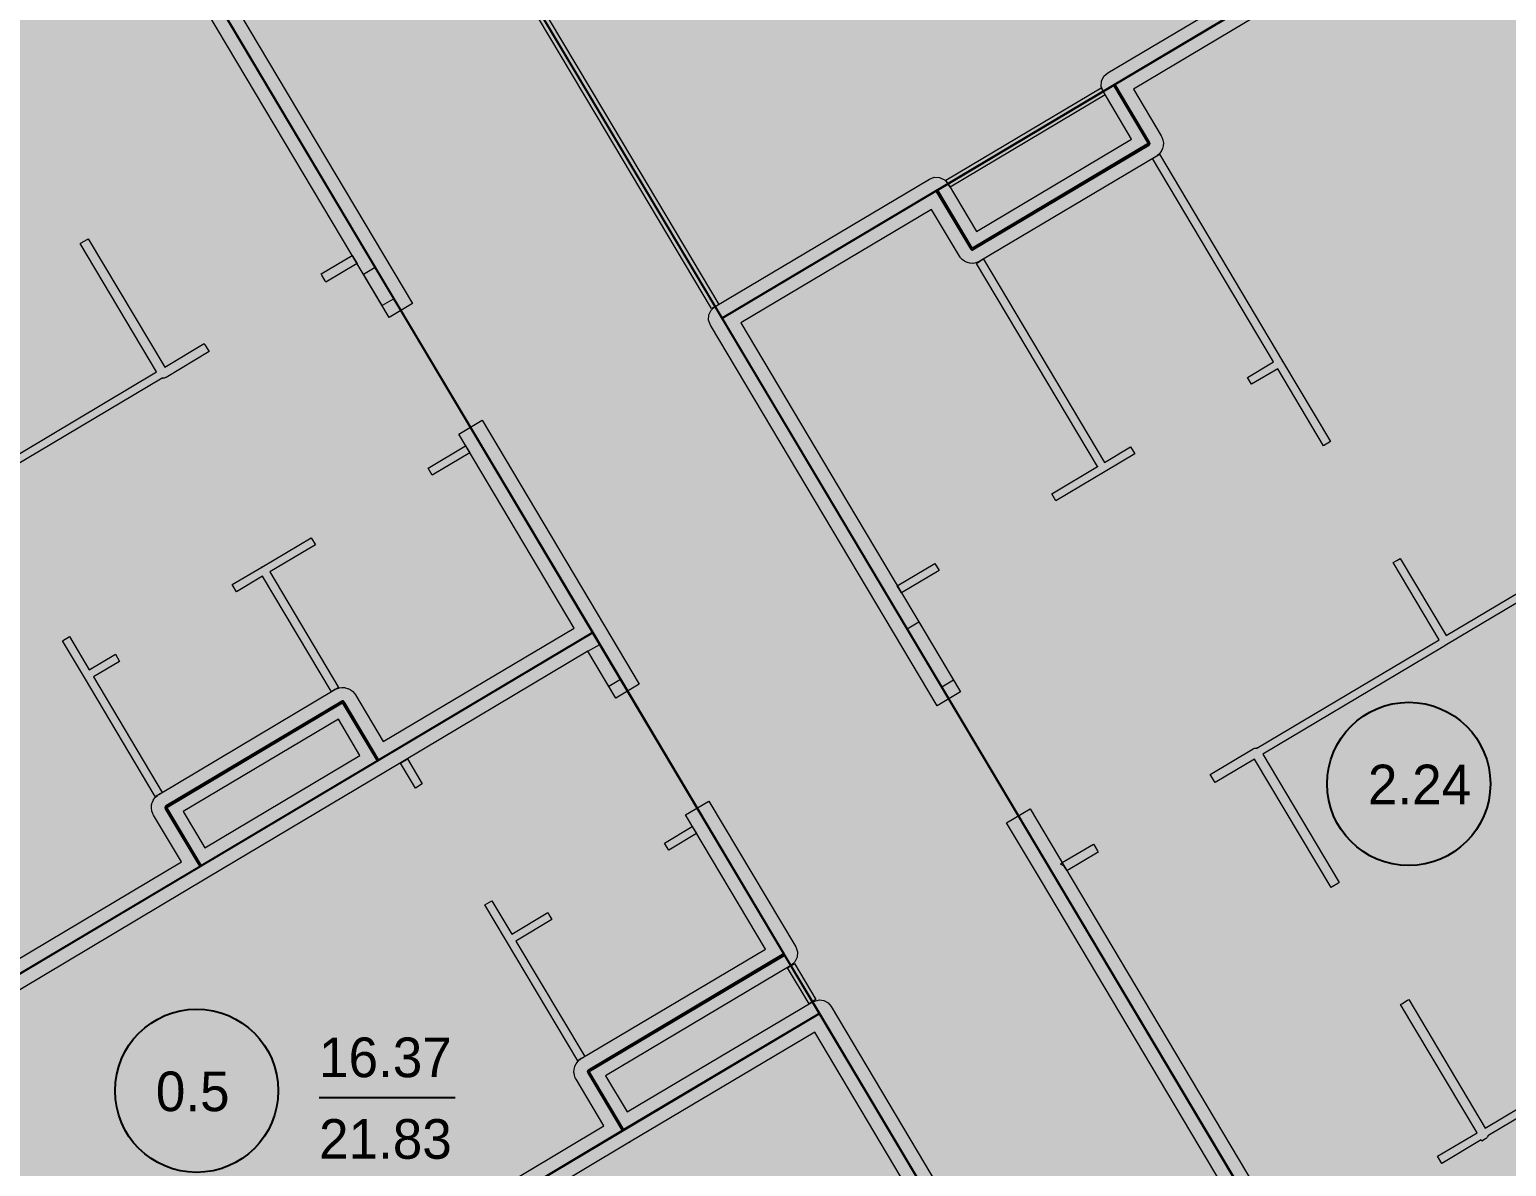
# Model space of a CAD drawing. Header units: millimetres. Extents: x 0 to 312583, y -208103 to 25097.
# Drawn here: x 195976 to 206834, y -85212 to -76854 of the extents above; entities that cross this region are included whole.
import ezdxf

# ---------------------------------------------------------------- set-up
doc = ezdxf.new("R2010")
doc.units = ezdxf.units.MM
doc.linetypes.add('Solid', pattern=[0])
for name, color, linetype, lineweight in [('Inner Walls', 5, 'Solid', 0), ('Room Objects', 47, 'Solid', 15), ('Room Walls', 47, 'Solid', 35), ('Service Area', 252, 'Solid', 25), ('Studio Apartment', 151, 'Solid', 25), ('Three-Bedroom Apartment', 250, 'Solid', 25), ('Two-Bedroom Apartment', 1, 'Solid', 35)]:
    doc.layers.add(name, color=color, linetype=linetype, lineweight=lineweight)
doc.styles.add('Dialog.plain', font='Dialog.plain')

msp = doc.modelspace()

# ---------------------------------------------------------------- hatches: boundary and pattern name
at = {"layer": 'Room Objects', "linetype": 'Solid', "lineweight": 0}
for points in [[(198431, -78652), (198517, -78601), (198655, -78833), (198655, -78833), (198569, -78884)], [(202428, -81260), (202514, -81209), (202769, -81638), (202769, -81638), (202684, -81690)], [(200082, -81425), (200082, -81425), (200168, -81374), (200322, -81632), (200322, -81632), (200236, -81683)]]:
    msp.add_hatch(color=5, dxfattribs=at).paths.add_polyline_path(points, flags=0)
at = {"layer": 'Service Area', "linetype": 'Solid', "lineweight": 25}
for points in [[(208501, -91461), (206783, -92484), (188452, -61695), (190170, -60672)], [(198502, -74667), (199577, -76471), (200006, -76216), (200951, -75653), (202326, -74834), (203701, -74016), (202627, -72211), (201840, -72680), (204259, -71239), (204259, -71239), (205926, -74038), (206825, -75549), (201068, -78976), (200169, -77466)], [(204202, -77692), (202907, -78463), (202651, -78034), (203947, -77263)], [(198534, -82231), (197239, -83002), (196983, -82573), (198278, -81801)], [(201528, -83658), (201784, -84087), (200344, -84944), (200089, -84515)]]:
    msp.add_hatch(color=254, dxfattribs=at).paths.add_polyline_path(points, flags=0)
at = {"layer": 'Studio Apartment', "linetype": 'Solid', "lineweight": 25}
msp.add_hatch(color=252, dxfattribs=at).paths.add_polyline_path([(200336, -84949), (196027, -87515), (196027, -87515), (196027, -87515), (194360, -84716), (200117, -81288), (200117, -81288), (200117, -81288), (201523, -83649), (200083, -84506), (200082, -84507), (200081, -84509), (200080, -84510), (200079, -84512), (200079, -84514), (200079, -84516), (200079, -84518), (200080, -84520)], flags=0)
at = {"layer": 'Two-Bedroom Apartment', "linetype": 'Solid', "lineweight": 25}
for points in [[(191027, -79118), (189360, -76319), (195117, -72891), (195117, -72891), (196784, -75690), (198450, -78489), (200117, -81288), (198542, -82226), (198542, -82226), (198287, -81796), (198286, -81795), (198284, -81793), (198282, -81792), (198281, -81792), (198279, -81791), (198277, -81791), (198275, -81792), (198273, -81793), (196978, -82564), (196976, -82565), (196975, -82567), (196974, -82568), (196973, -82570), (196973, -82572), (196973, -82574), (196973, -82576), (196974, -82578), (197230, -83007), (194360, -84716), (194360, -84716), (192694, -81917)], [(203502, -83064), (201835, -80265), (201068, -78976), (202643, -78039), (202643, -78039), (202898, -78468), (202900, -78470), (202901, -78471), (202903, -78472), (202905, -78473), (202907, -78473), (202909, -78473), (202910, -78473), (202912, -78472), (204207, -77701), (204209, -77700), (204210, -77698), (204211, -77696), (204212, -77695), (204212, -77693), (204212, -77691), (204212, -77689), (204211, -77687), (203955, -77257), (206825, -75549), (207592, -76838), (209259, -79637), (210926, -82436), (212592, -85235), (206835, -88663), (206835, -88663), (205169, -85863)]]:
    msp.add_hatch(color=151, dxfattribs=at).paths.add_polyline_path(points, flags=0)
h = msp.add_hatch(color=151, dxfattribs=at)
h.paths.add_polyline_path([(197693, -90314), (196027, -87515), (201784, -84087), (201784, -84087), (203189, -86448), (203189, -86448), (201750, -87305), (201748, -87306), (201747, -87308), (201746, -87310), (201745, -87311), (201745, -87313), (201745, -87315), (201746, -87317), (201747, -87319), (202002, -87749), (202003, -87750), (202005, -87752), (202007, -87753), (202008, -87753), (202010, -87753), (202012, -87753), (202014, -87753), (202016, -87752), (203455, -86895), (203455, -86895), (205117, -89686), (206783, -92484), (206783, -92485), (201026, -95912), (201026, -95912), (199360, -93113)], flags=0)
h.paths.add_polyline_path([(202131, -88254), (201876, -87824), (201874, -87822), (201873, -87821), (201871, -87820), (201869, -87819), (201868, -87819), (201866, -87819), (201864, -87820), (201862, -87821), (200567, -88592), (200565, -88593), (200564, -88594), (200563, -88596), (200562, -88598), (200562, -88600), (200562, -88602), (200562, -88604), (200563, -88606), (200819, -89035), (200820, -89037), (200822, -89038), (200823, -89039), (200825, -89040), (200827, -89040), (200829, -89040), (200831, -89039), (200833, -89039), (202128, -88267), (202129, -88266), (202131, -88265), (202132, -88263), (202132, -88261), (202133, -88259), (202133, -88257), (202132, -88255)], flags=0)

# ---------------------------------------------------------------- linework, layer by layer
at = {"layer": 'Inner Walls', "color": 47, "linetype": 'Solid', "lineweight": 15}
for p, q in [((198620, -78970), (195083, -73028)), ((196870, -75639), (198792, -78868)), ((203904, -77172), (206559, -75591)), ((206661, -75763), (204092, -77292)), ((203858, -77233), (203875, -77198)), ((203875, -77198), (203904, -77172)), ((203856, -77272), (203858, -77233)), ((203869, -77308), (203856, -77272)), ((204078, -77661), (203869, -77308)), ((204092, -77292), (204297, -77636)), ((202938, -78340), (204078, -77661)), ((204297, -77636), (204301, -77645)), ((204305, -77730), (204297, -77748)), ((204301, -77645), (204302, -77646)), ((204302, -77646), (204309, -77665)), ((204306, -77729), (204305, -77730)), ((204311, -77710), (204306, -77729)), ((204309, -77665), (204309, -77667)), ((204309, -77667), (204312, -77686)), ((204312, -77688), (204311, -77708)), ((204311, -77708), (204311, -77710)), ((204312, -77686), (204312, -77688)), ((204259, -77787), (202963, -78558)), ((204267, -77781), (204259, -77787)), ((204268, -77780), (204267, -77781)), ((204283, -77767), (204268, -77780)), ((204284, -77766), (204283, -77767)), ((204296, -77750), (204284, -77766)), ((204297, -77748), (204296, -77750)), ((201017, -78890), (202592, -77953)), ((202592, -77953), (202628, -77940)), ((202628, -77940), (202667, -77942)), ((202667, -77942), (202702, -77959)), ((202702, -77959), (202729, -77988)), ((202729, -77988), (202938, -78340)), ((202608, -78176), (201205, -79011)), ((202813, -78520), (202608, -78176)), ((202818, -78528), (202813, -78520)), ((202819, -78529), (202818, -78528)), ((202832, -78544), (202819, -78529)), ((202834, -78545), (202832, -78544)), ((202849, -78557), (202834, -78545)), ((202851, -78558), (202849, -78557)), ((202869, -78566), (202851, -78558)), ((202871, -78567), (202869, -78566)), ((202890, -78572), (202871, -78567)), ((202892, -78572), (202890, -78572)), ((202911, -78573), (202892, -78572)), ((202913, -78573), (202911, -78573)), ((202933, -78570), (202913, -78573)), ((202934, -78570), (202933, -78570)), ((202953, -78563), (202934, -78570)), ((202955, -78562), (202953, -78563)), ((202963, -78558), (202955, -78562)), ((198792, -78868), (198620, -78970)), ((200971, -78952), (200988, -78917)), ((200988, -78917), (201017, -78890)), ((200969, -78991), (200971, -78952)), ((200982, -79027), (200969, -78991)), ((202649, -81827), (200982, -79027)), ((201205, -79011), (201921, -80214)), ((199132, -79829), (199304, -79727)), ((199304, -79727), (200203, -81237)), ((199980, -81254), (199132, -79829)), ((201921, -80214), (202821, -81724)), ((198577, -82089), (199980, -81254)), ((200203, -81237), (200459, -81667)), ((200082, -81425), (198594, -82312)), ((200287, -81769), (200082, -81425)), ((196927, -82478), (198222, -81707)), ((198222, -81707), (198230, -81702)), ((198230, -81702), (198232, -81701)), ((198232, -81701), (198251, -81695)), ((198251, -81695), (198253, -81694)), ((198253, -81694), (198272, -81692)), ((198272, -81692), (198274, -81691)), ((198274, -81691), (198294, -81692)), ((198294, -81692), (198296, -81693)), ((198296, -81693), (198315, -81698)), ((198315, -81698), (198316, -81698)), ((198316, -81698), (198334, -81707)), ((198334, -81707), (198336, -81708)), ((198336, -81708), (198351, -81719)), ((198351, -81719), (198353, -81721)), ((198353, -81721), (198366, -81735)), ((198366, -81735), (198367, -81737)), ((198367, -81737), (198373, -81745)), ((198373, -81745), (198577, -82089)), ((200459, -81667), (200287, -81769)), ((202821, -81724), (202649, -81827)), ((198247, -81925), (197107, -82603)), ((198405, -82191), (198247, -81925)), ((197265, -82870), (198405, -82191)), ((198594, -82312), (197281, -83093)), ((196880, -82534), (196888, -82517)), ((196888, -82517), (196889, -82515)), ((196889, -82515), (196901, -82499)), ((196901, -82499), (196902, -82498)), ((196902, -82498), (196917, -82485)), ((196917, -82485), (196918, -82483)), ((196918, -82483), (196927, -82478)), ((196873, -82577), (196874, -82557)), ((196873, -82579), (196873, -82577)), ((196876, -82598), (196873, -82579)), ((196874, -82555), (196879, -82536)), ((196874, -82557), (196874, -82555)), ((196876, -82600), (196876, -82598)), ((196883, -82618), (196876, -82600)), ((196879, -82536), (196880, -82534)), ((196884, -82620), (196883, -82618)), ((196888, -82629), (196884, -82620)), ((197093, -82972), (196888, -82629)), ((197107, -82603), (197265, -82870)), ((200798, -82628), (200970, -82526)), ((201386, -83615), (200798, -82628)), ((200970, -82526), (201609, -83598)), ((203160, -82686), (203332, -82584)), ((203332, -82584), (203588, -83013)), ((203416, -83115), (203160, -82686)), ((194524, -84502), (197093, -82972)), ((203588, -83013), (205255, -85812)), ((197281, -83093), (194626, -84674)), ((206749, -88714), (203416, -83115)), ((201609, -83598), (201622, -83635)), ((200032, -84420), (201386, -83615)), ((201603, -83709), (201574, -83735)), ((201620, -83674), (201603, -83709)), ((201622, -83635), (201620, -83674)), ((201574, -83735), (200212, -84546)), ((200371, -84812), (201732, -84002)), ((201732, -84002), (201784, -83987)), ((201784, -83987), (201817, -83993)), ((201817, -83993), (201847, -84010)), ((201847, -84010), (201870, -84036)), ((201870, -84036), (203275, -86397)), ((201749, -84225), (200387, -85035)), ((203052, -86414), (201749, -84225)), ((199985, -84476), (199994, -84459)), ((199994, -84459), (199995, -84457)), ((199995, -84457), (200007, -84441)), ((200007, -84441), (200008, -84440)), ((200008, -84440), (200023, -84427)), ((200023, -84427), (200024, -84426)), ((200024, -84426), (200032, -84420)), ((199979, -84519), (199980, -84499)), ((199979, -84521), (199979, -84519)), ((199982, -84540), (199979, -84521)), ((199980, -84497), (199985, -84478)), ((199980, -84499), (199980, -84497)), ((199982, -84542), (199982, -84540)), ((199989, -84561), (199982, -84542)), ((199985, -84478), (199985, -84476)), ((199989, -84562), (199989, -84561)), ((199994, -84571), (199989, -84562)), ((200199, -84915), (199994, -84571)), ((200212, -84546), (200371, -84812)), ((196190, -87301), (200199, -84915)), ((200387, -85035), (196293, -87473))]:
    msp.add_line(p, q, dxfattribs=at)
msp.add_point((200387, -85035), dxfattribs=at)
at = {"layer": 'Room Objects', "color": 0, "linetype": 'Solid', "lineweight": 0}
for p, q in [((198431, -78652), (198517, -78601)), ((198517, -78601), (198655, -78833)), ((198569, -78884), (198431, -78652)), ((198655, -78833), (198569, -78884)), ((202428, -81260), (202514, -81209)), ((202514, -81209), (202769, -81638)), ((202684, -81690), (202428, -81260)), ((200082, -81425), (200168, -81374)), ((200236, -81683), (200082, -81425)), ((200168, -81374), (200322, -81632)), ((200322, -81632), (200236, -81683)), ((202769, -81638), (202684, -81690))]:
    msp.add_line(p, q, dxfattribs=at)
for p in [(198655, -78833), (200082, -81425), (200322, -81632), (202769, -81638)]:
    msp.add_point(p, dxfattribs=at)
at = {"layer": 'Room Walls', "color": 47, "linetype": 'Solid', "lineweight": 9}
for p, q in [((200143, -77481), (198492, -74708)), ((199618, -76482), (200195, -77451)), ((202713, -77962), (203854, -77283)), ((203854, -77283), (203885, -77334)), ((203885, -77334), (202744, -78013)), ((200991, -78906), (200143, -77481)), ((200195, -77451), (201043, -78875)), ((204233, -77802), (204284, -77771)), ((205122, -79296), (204233, -77802)), ((204284, -77771), (205189, -79291)), ((202744, -78013), (202713, -77962)), ((196399, -78397), (196408, -78392)), ((196408, -78392), (196970, -79336)), ((196348, -78427), (196356, -78422)), ((196910, -79371), (196348, -78427)), ((196356, -78422), (196399, -78397)), ((198120, -78651), (198349, -78515)), ((198385, -78575), (198156, -78711)), ((198349, -78515), (198354, -78523)), ((198354, -78523), (198380, -78566)), ((198380, -78566), (198385, -78575)), ((202938, -78573), (202963, -78558)), ((203827, -80067), (202938, -78573)), ((202963, -78558), (202989, -78543)), ((202989, -78543), (203879, -80037)), ((198126, -78659), (198120, -78651)), ((198151, -78702), (198126, -78659)), ((198156, -78711), (198151, -78702)), ((201043, -78875), (200991, -78906)), ((196970, -79336), (197261, -79162)), ((197297, -79222), (196980, -79411)), ((197261, -79162), (197266, -79171)), ((197266, -79171), (197292, -79214)), ((197292, -79214), (197297, -79222)), ((195557, -80177), (196910, -79371)), ((204930, -79411), (205122, -79296)), ((205153, -79348), (204961, -79462)), ((205490, -79914), (205153, -79348)), ((205189, -79291), (205542, -79883)), ((196952, -79416), (195613, -80213)), ((196953, -79416), (196952, -79416)), ((196955, -79416), (196953, -79416)), ((196961, -79417), (196955, -79416)), ((196963, -79417), (196961, -79417)), ((196968, -79416), (196963, -79417)), ((196970, -79415), (196968, -79416)), ((196976, -79413), (196970, -79415)), ((196978, -79413), (196976, -79413)), ((196980, -79411), (196978, -79413)), ((204961, -79462), (204930, -79411)), ((206391, -81309), (209029, -79739)), ((209059, -79790), (206396, -81376)), ((198906, -80079), (199182, -79914)), ((199182, -79914), (199213, -79966)), ((205542, -79883), (205490, -79914)), ((199213, -79966), (198937, -80130)), ((203879, -80037), (204071, -79922)), ((204102, -79974), (203884, -80104)), ((204071, -79922), (204102, -79974)), ((198937, -80130), (198906, -80079)), ((203491, -80267), (203827, -80067)), ((203884, -80104), (203522, -80319)), ((203522, -80319), (203491, -80267)), ((197685, -80806), (198047, -80590)), ((198078, -80642), (197742, -80842)), ((198047, -80590), (198078, -80642)), ((202356, -80943), (202632, -80779)), ((202632, -80779), (202663, -80830)), ((206002, -80773), (206028, -80758)), ((206339, -81340), (206002, -80773)), ((206028, -80758), (206054, -80743)), ((206054, -80743), (206391, -81309)), ((197467, -80935), (197685, -80806)), ((197690, -80872), (197498, -80987)), ((198196, -81722), (197690, -80872)), ((197742, -80842), (198248, -81691)), ((202663, -80830), (202386, -80995)), ((197498, -80987), (197467, -80935)), ((202386, -80995), (202356, -80943)), ((196219, -81348), (196270, -81317)), ((196270, -81317), (196416, -81561)), ((196380, -81618), (196219, -81348)), ((205000, -82137), (206339, -81340)), ((206370, -81392), (206139, -81529)), ((206396, -81376), (206370, -81392)), ((196416, -81561), (196608, -81447)), ((196639, -81499), (196446, -81613)), ((196608, -81447), (196639, -81499)), ((206139, -81529), (205043, -82182)), ((196901, -82493), (196380, -81618)), ((196446, -81613), (196952, -82463)), ((198222, -81707), (198196, -81722)), ((198248, -81691), (198222, -81707)), ((204657, -82330), (204972, -82142)), ((204972, -82142), (204975, -82141)), ((204975, -82141), (204977, -82140)), ((204977, -82140), (204982, -82138)), ((204982, -82138), (204984, -82138)), ((204984, -82138), (204990, -82137)), ((204990, -82137), (204992, -82137)), ((204992, -82137), (204998, -82137)), ((204998, -82137), (205000, -82137)), ((205043, -82182), (205605, -83126)), ((198703, -82247), (198755, -82216)), ((198813, -82431), (198703, -82247)), ((198755, -82216), (198864, -82400)), ((204982, -82218), (204693, -82390)), ((205545, -83162), (204982, -82218)), ((198864, -82400), (198813, -82431)), ((204662, -82339), (204657, -82330)), ((204687, -82382), (204662, -82339)), ((204693, -82390), (204687, -82382)), ((196952, -82463), (196901, -82493)), ((206678, -84930), (210695, -82538)), ((210726, -82590), (206697, -84988)), ((200645, -82835), (200849, -82713)), ((200849, -82713), (200880, -82765)), ((200660, -82861), (200645, -82835)), ((200880, -82765), (200676, -82886)), ((203568, -82979), (203798, -82842)), ((203798, -82842), (203803, -82850)), ((200676, -82886), (200660, -82861)), ((203833, -82902), (203603, -83039)), ((203803, -82850), (203828, -82893)), ((203828, -82893), (203833, -82902)), ((203557, -82989), (203568, -82979)), ((203583, -83005), (203557, -82989)), ((203591, -83017), (203583, -83005)), ((203595, -83025), (203591, -83017)), ((203598, -83030), (203595, -83025)), ((203603, -83039), (203598, -83030)), ((205553, -83157), (205545, -83162)), ((205596, -83131), (205553, -83157)), ((205605, -83126), (205596, -83131)), ((199324, -83290), (199376, -83259)), ((199376, -83259), (199522, -83504)), ((200007, -84436), (199324, -83290)), ((199522, -83504), (199786, -83346)), ((199786, -83346), (199801, -83372)), ((199801, -83372), (199816, -83398)), ((199816, -83398), (199552, -83555)), ((199552, -83555), (200058, -84405)), ((201548, -83751), (201600, -83720)), ((201707, -84017), (201548, -83751)), ((201600, -83720), (201758, -83986)), ((201758, -83986), (201707, -84017)), ((206056, -84021), (206065, -84016)), ((206618, -84965), (206056, -84021)), ((206065, -84016), (206108, -83991)), ((206108, -83991), (206116, -83986)), ((206116, -83986), (206678, -84930)), ((200032, -84420), (200007, -84436)), ((200058, -84405), (200032, -84420)), ((206328, -85138), (206618, -84965)), ((206649, -85017), (206359, -85190)), ((206654, -85026), (206649, -85017)), ((206680, -85010), (206654, -85026)), ((206682, -85009), (206680, -85010)), ((206684, -85007), (206682, -85009)), ((206688, -85004), (206684, -85007)), ((206690, -85002), (206688, -85004)), ((206693, -84997), (206690, -85002)), ((206694, -84996), (206693, -84997)), ((206697, -84990), (206694, -84996)), ((206697, -84988), (206697, -84989)), ((206697, -84989), (206697, -84990)), ((206359, -85190), (206328, -85138))]:
    msp.add_line(p, q, dxfattribs=at)
for p in [(205189, -79291), (196952, -79416), (203827, -80067), (197685, -80806), (205000, -82137)]:
    msp.add_point(p, dxfattribs=at)
at = {"layer": 'Service Area', "color": 254, "linetype": 'Solid', "lineweight": 25}
for p, q in [((190170, -60672), (208501, -91461)), ((206783, -92484), (188452, -61695)), ((200169, -77466), (198502, -74667)), ((206825, -75549), (201068, -78976)), ((202651, -78034), (203947, -77263)), ((203947, -77263), (204202, -77692)), ((201068, -78976), (200169, -77466)), ((204202, -77692), (202907, -78463)), ((202907, -78463), (202651, -78034)), ((196983, -82573), (198278, -81801)), ((198278, -81801), (198534, -82231)), ((198534, -82231), (197239, -83002)), ((197239, -83002), (196983, -82573)), ((200089, -84515), (201528, -83658)), ((201528, -83658), (201784, -84087)), ((201784, -84087), (200344, -84944)), ((200344, -84944), (200089, -84515))]:
    msp.add_line(p, q, dxfattribs=at)
at = {"layer": 'Studio Apartment', "color": 252, "linetype": 'Solid', "lineweight": 25}
for p, q in [((194360, -84716), (200117, -81288)), ((200117, -81288), (201523, -83649)), ((201523, -83649), (200083, -84506)), ((200080, -84510), (200079, -84512)), ((200079, -84512), (200079, -84514)), ((200079, -84514), (200079, -84516)), ((200079, -84516), (200079, -84518)), ((200079, -84518), (200080, -84520)), ((200081, -84509), (200080, -84510)), ((200080, -84520), (200336, -84949)), ((200082, -84507), (200081, -84509)), ((200083, -84506), (200082, -84507)), ((200336, -84949), (196027, -87515))]:
    msp.add_line(p, q, dxfattribs=at)
msp.add_point((200117, -81288), dxfattribs=at)
msp.add_point((200117, -81288), dxfattribs=at)
at = {"layer": 'Three-Bedroom Apartment', "color": 7, "linetype": 'Solid', "lineweight": 25}
msp.add_line((198105, -84706), (199105, -84706), dxfattribs=at)
for centre in [(206116, -82400), (197205, -84656)]:
    msp.add_circle(centre, 600, dxfattribs=at)
at = {"layer": 'Two-Bedroom Apartment', "color": 151, "linetype": 'Solid', "lineweight": 25}
for p, q in [((203955, -77257), (206825, -75549)), ((196784, -75690), (198450, -78489)), ((204211, -77687), (203955, -77257)), ((202912, -78472), (204207, -77701)), ((204207, -77701), (204209, -77700)), ((204209, -77700), (204210, -77698)), ((204210, -77698), (204211, -77696)), ((204212, -77689), (204211, -77687)), ((204211, -77696), (204212, -77695)), ((204212, -77691), (204212, -77689)), ((204212, -77693), (204212, -77691)), ((204212, -77695), (204212, -77693)), ((201068, -78976), (202643, -78039)), ((202643, -78039), (202898, -78468)), ((198450, -78489), (200117, -81288)), ((202898, -78468), (202900, -78470)), ((202900, -78470), (202901, -78471)), ((202901, -78471), (202903, -78472)), ((202903, -78472), (202905, -78473)), ((202905, -78473), (202907, -78473)), ((202907, -78473), (202909, -78473)), ((202909, -78473), (202910, -78473)), ((202910, -78473), (202912, -78472)), ((201835, -80265), (201068, -78976)), ((203502, -83064), (201835, -80265)), ((200117, -81288), (198542, -82226)), ((198273, -81793), (196978, -82564)), ((198275, -81792), (198273, -81793)), ((198277, -81791), (198275, -81792)), ((198279, -81791), (198277, -81791)), ((198281, -81792), (198279, -81791)), ((198282, -81792), (198281, -81792)), ((198284, -81793), (198282, -81792)), ((198286, -81795), (198284, -81793)), ((198287, -81796), (198286, -81795)), ((198542, -82226), (198287, -81796)), ((196974, -82568), (196973, -82570)), ((196973, -82570), (196973, -82572)), ((196973, -82572), (196973, -82574)), ((196973, -82574), (196973, -82576)), ((196973, -82576), (196974, -82578)), ((196975, -82567), (196974, -82568)), ((196974, -82578), (197230, -83007)), ((196976, -82565), (196975, -82567)), ((196978, -82564), (196976, -82565)), ((197230, -83007), (194360, -84716)), ((205169, -85863), (203502, -83064)), ((196027, -87515), (201784, -84087)), ((201784, -84087), (203189, -86448))]:
    msp.add_line(p, q, dxfattribs=at)
for p in [(202643, -78039), (198542, -82226), (201784, -84087)]:
    msp.add_point(p, dxfattribs=at)

# ---------------------------------------------------------------- texts
at = {"layer": 'Three-Bedroom Apartment', "color": 7, "linetype": 'Solid', "lineweight": 25, "style": 'Dialog.plain'}
for s, p in [('2.24', (205816, -82550)), ('16.37', (198105, -84556)), ('0.5', (196905, -84806)), ('21.83', (198105, -85156))]:
    msp.add_text(s, height=291.6, dxfattribs=at).set_placement(p)

doc.saveas('drawing.dxf')
